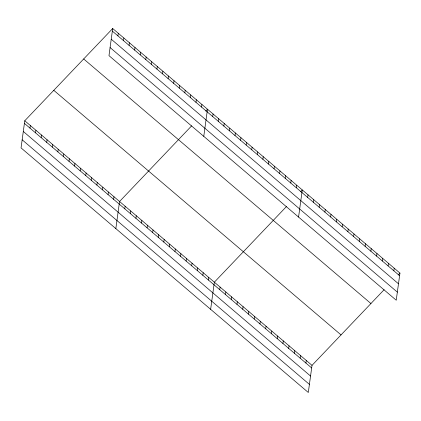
<?xml version="1.0" encoding="UTF-8"?>
<svg xmlns="http://www.w3.org/2000/svg" width="421" height="421" viewBox="0 0 421 421"><rect width="100%" height="100%" fill="white"/><g stroke="black" fill="none" stroke-linecap="round" stroke-linejoin="round"><path stroke-width="0.63" d="M112.696 28.517L108.981 55.646L396.235 300.226L399.95 273.092L112.696 28.517L24.765 120.774L21.05 147.908L308.304 392.483L312.019 365.354L384.12 289.701M29.986 128.121L30.344 125.521M35.564 132.868L35.917 130.273M41.137 137.614L41.495 135.02M46.715 142.366L47.073 139.767M52.293 147.113L52.646 144.514M57.866 151.86L58.224 149.26M63.445 156.607L63.797 154.007M69.018 161.354L69.376 158.759M74.596 166.1L74.954 163.506M80.174 170.852L80.527 168.253M85.747 175.599L86.105 172.999M91.325 180.346L91.678 177.746M96.898 185.093L97.256 182.493M117.917 35.864L118.275 33.264M102.477 189.839L102.835 187.245M123.495 40.611L123.848 38.011M108.05 194.586L108.407 191.992M129.068 45.357L129.426 42.758M113.628 199.338L113.986 196.739M134.646 50.104L134.999 47.505M115.843 228.619L119.559 201.485L191.66 125.832M140.219 54.851L140.577 52.257M124.779 208.832L125.137 206.232M145.798 59.603L146.155 57.003M130.357 213.579L130.71 210.979M151.376 64.35L151.728 61.75M135.93 218.325L136.288 215.731M156.949 69.097L157.307 66.497M141.509 223.072L141.866 220.478M162.527 73.843L162.88 71.244M147.087 227.824L147.439 225.224M168.1 78.59L168.458 75.99M152.66 232.571L153.018 229.971M173.678 83.337L174.031 80.743M158.238 237.318L158.591 234.718M179.251 88.089L179.609 85.489M163.811 242.064L164.169 239.465M184.83 92.836L185.187 90.236M169.389 246.811L169.747 244.217M190.408 97.583L190.76 94.983M174.968 251.558L175.32 248.964M195.981 102.329L196.339 99.73M180.541 256.31L180.898 253.71M201.559 107.076L201.912 104.476M186.119 261.057L186.471 258.457M203.775 136.357L207.49 109.228L205.732 111.07M191.692 265.804L192.05 263.204M212.71 116.575L213.068 113.975M197.27 270.55L197.628 267.951M218.288 121.322L218.641 118.722M202.848 275.297L203.201 272.703M223.861 126.068L224.219 123.469M208.421 280.044L208.779 277.45M229.44 130.815L229.792 128.216M210.637 309.33L214.352 282.196L286.459 206.543M235.013 135.562L235.371 132.962M219.741 289.685L220.099 287.085M240.591 140.309L240.949 137.714M225.488 294.579L225.845 291.979M246.169 145.061L246.522 142.461M231.234 299.468L231.587 296.868M251.742 149.808L252.1 147.208M257.32 154.554L257.673 151.955M236.981 304.362L237.333 301.762M262.893 159.301L263.251 156.701M242.722 309.251L243.08 306.651M268.472 164.048L268.83 161.448M248.469 314.145L248.827 311.545M274.05 168.795L274.403 166.2M254.216 319.034L254.568 316.434M279.623 173.547L279.981 170.947M259.957 323.928L260.315 321.328M285.201 178.293L285.554 175.694M265.704 328.817L266.061 326.217M290.774 183.04L291.132 180.441M271.45 333.711L271.803 331.111M296.352 187.787L296.71 185.187M277.192 338.6L277.55 336M298.568 217.068L302.283 189.934L300.526 191.781M282.938 343.494L283.296 340.894M307.672 197.428L308.03 194.828M288.685 348.383L289.038 345.783M313.419 202.317L313.771 199.717M294.432 353.277L294.784 350.677M319.165 207.211L319.518 204.611M300.173 358.166L300.531 355.571M324.907 212.1L325.265 209.5M305.92 363.06L306.277 360.46M330.653 216.994L331.011 214.394M336.4 221.883L336.753 219.283M342.141 226.777L342.499 224.177M347.888 231.666L348.246 229.071M353.635 236.56L353.987 233.96M359.376 241.449L359.734 238.854M365.123 246.343L365.481 243.743M370.869 251.232L371.222 248.637M376.616 256.126L376.969 253.526M382.357 261.015L382.715 258.42M388.104 265.909L388.462 263.309M393.851 270.798L394.203 268.203M398.192 274.939L399.95 273.092M112.339 31.117L399.592 275.692M111.233 39.211L398.487 283.786M110.086 47.552L397.34 292.127M83.679 58.961L370.933 303.536M53.783 90.331L341.036 334.905M24.765 120.774L312.019 365.354M24.413 123.374L311.666 367.949M23.302 131.468L310.556 376.048M22.16 139.814L309.414 384.389"/></g></svg>
